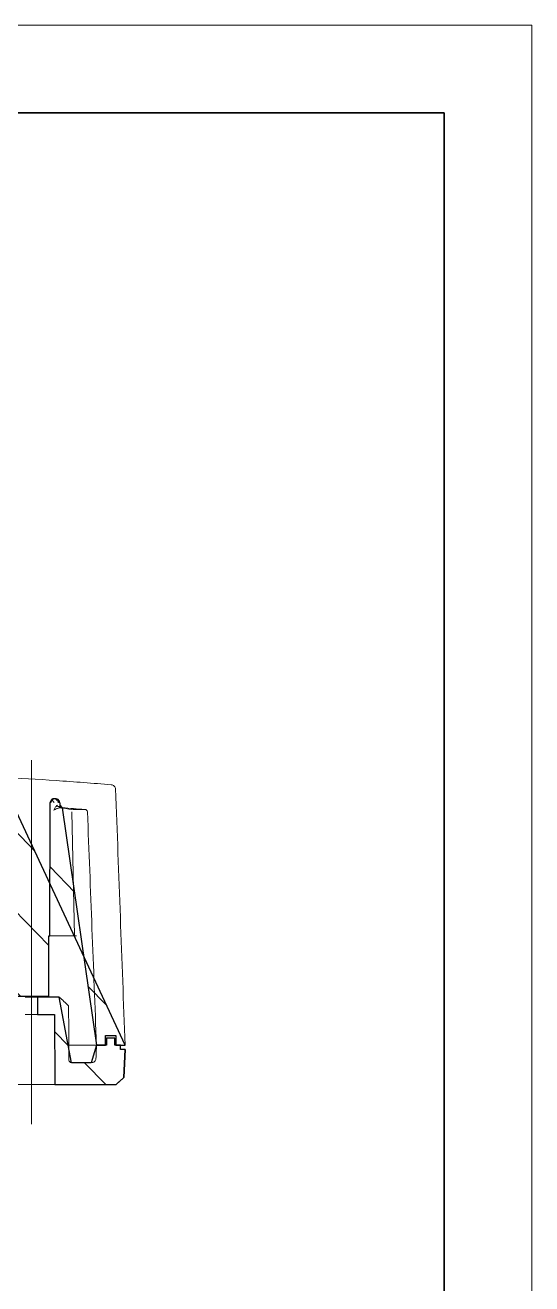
# Model space of a CAD drawing. Header units: millimetres. Extents: x -945 to 945, y -155 to 148.
# Drawn here: x -583.1 to -525.2, y 4.8 to 148.5 of the extents above; entities that cross this region are included whole.
import ezdxf
from ezdxf.lldxf.tags import DXFTag

# ---------------------------------------------------------------- set-up
doc = ezdxf.new("R2010")
doc.units = ezdxf.units.MM
doc.header["$MEASUREMENT"] = 0
doc.layers.add('layer 1', color=7, linetype='Continuous')
tags = doc.linetypes.add('New Line5', pattern=[47.5, 22, -8.5, 8.5, -8.5]).pattern_tags.tags
tags[10:11] = [DXFTag(74, 4), DXFTag(75, 0), DXFTag(340, '0'), DXFTag(46, 1.0), DXFTag(50, 0.0), DXFTag(44, 0.0), DXFTag(45, 0.0)]
tags[8:9] = [DXFTag(74, 4), DXFTag(75, 0), DXFTag(340, '0'), DXFTag(46, 1.0), DXFTag(50, 0.0), DXFTag(44, 0.0), DXFTag(45, 0.0)]
tags[6:7] = [DXFTag(74, 4), DXFTag(75, 0), DXFTag(340, '0'), DXFTag(46, 1.0), DXFTag(50, 0.0), DXFTag(44, 0.0), DXFTag(45, 0.0)]
tags[4:5] = [DXFTag(74, 4), DXFTag(75, 0), DXFTag(340, '0'), DXFTag(46, 1.0), DXFTag(50, 0.0), DXFTag(44, 0.0), DXFTag(45, 0.0)]
tags = doc.linetypes.add('New Line7', pattern=[47.5, 22, -8.5, 8.5, -8.5]).pattern_tags.tags
tags[10:11] = [DXFTag(74, 4), DXFTag(75, 0), DXFTag(340, '0'), DXFTag(46, 1.0), DXFTag(50, 0.0), DXFTag(44, 0.0), DXFTag(45, 0.0)]
tags[8:9] = [DXFTag(74, 4), DXFTag(75, 0), DXFTag(340, '0'), DXFTag(46, 1.0), DXFTag(50, 0.0), DXFTag(44, 0.0), DXFTag(45, 0.0)]
tags[6:7] = [DXFTag(74, 4), DXFTag(75, 0), DXFTag(340, '0'), DXFTag(46, 1.0), DXFTag(50, 0.0), DXFTag(44, 0.0), DXFTag(45, 0.0)]
tags[4:5] = [DXFTag(74, 4), DXFTag(75, 0), DXFTag(340, '0'), DXFTag(46, 1.0), DXFTag(50, 0.0), DXFTag(44, 0.0), DXFTag(45, 0.0)]
pattern_1 = [(134, (0, 0), (-4.56781, -4.41108), [])]

msp = doc.modelspace()

# ---------------------------------------------------------------- hatches: boundary and pattern name
at = {"layer": 'layer 1'}
h = msp.add_hatch(dxfattribs=at)
h.set_pattern_fill('ANSI31', color=155, style=0)
h.set_pattern_definition(pattern_1)
edge = h.paths.add_edge_path(flags=0)
edge.add_spline(control_points=[(-571.6748, 32.0225), (-571.6748, 32.0225), (-572.7353, 32.0225), (-572.7353, 32.0225), (-572.7353, 32.0225), (-572.7353, 32.0225), (-572.7353, 32.0225), (-572.7353, 32.0225), (-572.7353, 33.1225), (-572.7353, 33.1225), (-572.7353, 33.1225), (-572.7353, 33.1225), (-572.7353, 33.1225), (-572.7353, 33.1225), (-573.9139, 33.1225), (-573.9139, 33.1225), (-573.9139, 33.1225), (-573.9139, 33.1225), (-573.9139, 33.1225), (-573.9139, 33.1225), (-573.9139, 32.0225), (-573.9139, 32.0225), (-573.9139, 32.0225), (-573.9139, 32.0225), (-573.9139, 32.0225), (-573.9139, 32.0225), (-574.9387, 32.0225), (-574.9387, 32.0225), (-574.9387, 32.0225), (-578.8433, 59.1361), (-578.8433, 59.1361), (-578.8433, 59.1361), (-578.8436, 59.1361), (-578.8436, 59.1361), (-578.8436, 59.1361), (-579.1385, 59.4326), (-579.1385, 59.4326), (-579.1385, 59.4326), (-579.138, 59.7007), (-579.138, 59.7007), (-579.138, 59.7007), (-579.138, 59.7007), (-579.138, 59.7007), (-579.138, 59.7007), (-579.1392, 59.7007), (-579.1392, 59.7007), (-579.1392, 59.7007), (-579.6393, 60.1947), (-579.6393, 60.1947), (-579.6393, 60.1947), (-579.639, 60.1947), (-579.639, 60.1947), (-579.639, 60.1947), (-579.7504, 60.2021), (-579.7504, 60.2021), (-579.7504, 60.2021), (-579.7504, 60.2021), (-579.7504, 60.2021), (-579.7504, 60.2021), (-579.8223, 60.2026), (-579.8223, 60.2026), (-579.8223, 60.2026), (-579.8221, 60.2026), (-579.8221, 60.2026), (-579.8221, 60.2026), (-580.2154, 59.706), (-580.2154, 59.706), (-580.2154, 59.706), (-580.2155, 59.706), (-580.2155, 59.706), (-580.2155, 59.706), (-580.2812, 44.5225), (-580.2812, 44.5225), (-580.2812, 44.5225), (-580.3763, 44.5225), (-580.3763, 44.5225), (-580.3763, 44.5225), (-580.3763, 44.5225), (-580.3763, 44.5225), (-580.3763, 44.5225), (-580.3763, 37.6225), (-580.3763, 37.6225), (-580.3763, 37.6225), (-580.3763, 37.6225), (-580.3763, 37.6225), (-580.3763, 37.6225), (-584.3793, 37.6225), (-584.3793, 37.6225), (-584.3793, 37.6225), (-584.3793, 37.6225), (-584.3793, 37.6225), (-584.3793, 37.6225), (-584.3793, 59.9027), (-584.3793, 59.9027), (-584.3793, 59.9027), (-584.3793, 59.9027), (-584.3793, 59.9027), (-584.3793, 59.9027), (-584.3783, 59.8995), (-584.3783, 59.8995), (-584.3783, 59.8995), (-584.9747, 60.427), (-584.9747, 60.427), (-584.9747, 60.427), (-584.9748, 60.427), (-584.9748, 60.427), (-584.9748, 60.427), (-585.088, 60.4278), (-585.088, 60.4278), (-585.088, 60.4278), (-585.0879, 60.4278), (-585.0879, 60.4278), (-585.0879, 60.4278), (-585.6118, 59.9428), (-585.6118, 59.9428), (-585.6118, 59.9428), (-585.6176, 59.7164), (-585.6176, 59.7164), (-585.6176, 59.7164), (-585.6176, 59.7164), (-585.6176, 59.7164), (-585.6176, 59.7164), (-585.6163, 59.7159), (-585.6163, 59.7159), (-585.6163, 59.7159), (-585.9297, 59.4247), (-585.9297, 59.4247), (-585.9297, 59.4247), (-655.8259, 59.4247), (-655.8259, 59.4247), (-655.8259, 59.4247), (-656.1393, 59.7159), (-656.1393, 59.7159), (-656.1393, 59.7159), (-656.138, 59.9442), (-656.138, 59.9442), (-656.138, 59.9442), (-656.138, 59.9442), (-656.138, 59.9442), (-656.138, 59.9442), (-656.1395, 59.9427), (-656.1395, 59.9427), (-656.1395, 59.9427), (-656.6682, 60.4277), (-656.6682, 60.4277), (-656.6682, 60.4277), (-656.6676, 60.4278), (-656.6676, 60.4278), (-656.6676, 60.4278), (-656.785, 60.427), (-656.785, 60.427), (-656.785, 60.427), (-656.7851, 60.4272), (-656.7851, 60.4272), (-656.7851, 60.4272), (-657.3814, 59.8997), (-657.3814, 59.8997), (-657.3814, 59.8997), (-657.3763, 37.6225), (-657.3763, 37.6225), (-657.3763, 37.6225), (-657.3763, 37.6225), (-657.3763, 37.6225), (-657.3763, 37.6225), (-661.3793, 37.6225), (-661.3793, 37.6225), (-661.3793, 37.6225), (-661.3793, 37.6225), (-661.3793, 37.6225), (-661.3793, 37.6225), (-661.3793, 44.5225), (-661.3793, 44.5225), (-661.3793, 44.5225), (-661.3793, 44.5225), (-661.3793, 44.5225), (-661.3793, 44.5225), (-661.4744, 44.5225), (-661.4744, 44.5225), (-661.4744, 44.5225), (-661.5401, 59.706), (-661.5401, 59.706), (-661.5401, 59.706), (-661.5402, 59.706), (-661.5402, 59.706), (-661.5402, 59.706), (-661.9335, 60.2026), (-661.9335, 60.2026), (-661.9335, 60.2026), (-661.9334, 60.2026), (-661.9334, 60.2026), (-661.9334, 60.2026), (-662.0052, 60.2021), (-662.0052, 60.2021), (-662.0052, 60.2021), (-662.0052, 60.2021), (-662.0052, 60.2021), (-662.0052, 60.2021), (-662.1166, 60.1947), (-662.1166, 60.1947), (-662.1166, 60.1947), (-662.1165, 60.1947), (-662.1165, 60.1947), (-662.1165, 60.1947), (-662.6171, 59.7007), (-662.6171, 59.7007), (-662.6171, 59.7007), (-662.6176, 59.4327), (-662.6176, 59.4327), (-662.6176, 59.4327), (-662.6176, 59.4327), (-662.6176, 59.4327), (-662.6176, 59.4327), (-662.6172, 59.4325), (-662.6172, 59.4325), (-662.6172, 59.4325), (-662.9122, 59.1361), (-662.9122, 59.1361), (-662.9122, 59.1361), (-662.9124, 59.1361), (-662.9124, 59.1361), (-662.9124, 59.1361), (-666.8169, 32.0225), (-666.8169, 32.0225), (-666.8169, 32.0225), (-667.8417, 32.0225), (-667.8417, 32.0225), (-667.8417, 32.0225), (-667.8417, 32.0225), (-667.8417, 32.0225), (-667.8417, 32.0225), (-667.8417, 33.1225), (-667.8417, 33.1225), (-667.8417, 33.1225), (-667.8417, 33.1225), (-667.8417, 33.1225), (-667.8417, 33.1225), (-669.0203, 33.1225), (-669.0203, 33.1225), (-669.0203, 33.1225), (-669.0203, 33.1225), (-669.0203, 33.1225), (-669.0203, 33.1225), (-669.0203, 32.0225), (-669.0203, 32.0225), (-669.0203, 32.0225), (-669.0203, 32.0225), (-669.0203, 32.0225), (-669.0203, 32.0225), (-670.0808, 32.0225), (-670.0808, 32.0225), (-670.0808, 32.0225), (-655.8778, 62.5225), (-655.8778, 62.5225), (-655.8778, 62.5225), (-585.8778, 62.5225), (-585.8778, 62.5225), (-585.8778, 62.5225), (-571.6748, 32.0225), (-571.6748, 32.0225)], knot_values=[0, 0, 0, 0, 0.01162791, 0.01162791, 0.01162791, 0.02325581, 0.02325581, 0.02325581, 0.03488372, 0.03488372, 0.03488372, 0.04651163, 0.04651163, 0.04651163, 0.05813953, 0.05813953, 0.05813953, 0.06976744, 0.06976744, 0.06976744, 0.08139535, 0.08139535, 0.08139535, 0.09302326, 0.09302326, 0.09302326, 0.10465116, 0.10465116, 0.10465116, 0.11627907, 0.11627907, 0.11627907, 0.12790698, 0.12790698, 0.12790698, 0.13953488, 0.13953488, 0.13953488, 0.15116279, 0.15116279, 0.15116279, 0.1627907, 0.1627907, 0.1627907, 0.1744186, 0.1744186, 0.1744186, 0.18604651, 0.18604651, 0.18604651, 0.19767442, 0.19767442, 0.19767442, 0.20930233, 0.20930233, 0.20930233, 0.22093023, 0.22093023, 0.22093023, 0.23255814, 0.23255814, 0.23255814, 0.24418605, 0.24418605, 0.24418605, 0.25581395, 0.25581395, 0.25581395, 0.26744186, 0.26744186, 0.26744186, 0.27906977, 0.27906977, 0.27906977, 0.29069767, 0.29069767, 0.29069767, 0.30232558, 0.30232558, 0.30232558, 0.31395349, 0.31395349, 0.31395349, 0.3255814, 0.3255814, 0.3255814, 0.3372093, 0.3372093, 0.3372093, 0.34883721, 0.34883721, 0.34883721, 0.36046512, 0.36046512, 0.36046512, 0.37209302, 0.37209302, 0.37209302, 0.38372093, 0.38372093, 0.38372093, 0.39534884, 0.39534884, 0.39534884, 0.40697674, 0.40697674, 0.40697674, 0.41860465, 0.41860465, 0.41860465, 0.43023256, 0.43023256, 0.43023256, 0.44186047, 0.44186047, 0.44186047, 0.45348837, 0.45348837, 0.45348837, 0.46511628, 0.46511628, 0.46511628, 0.47674419, 0.47674419, 0.47674419, 0.48837209, 0.48837209, 0.48837209, 0.5, 0.5, 0.5, 0.51162791, 0.51162791, 0.51162791, 0.52325581, 0.52325581, 0.52325581, 0.53488372, 0.53488372, 0.53488372, 0.54651163, 0.54651163, 0.54651163, 0.55813953, 0.55813953, 0.55813953, 0.56976744, 0.56976744, 0.56976744, 0.58139535, 0.58139535, 0.58139535, 0.59302326, 0.59302326, 0.59302326, 0.60465116, 0.60465116, 0.60465116, 0.61627907, 0.61627907, 0.61627907, 0.62790698, 0.62790698, 0.62790698, 0.63953488, 0.63953488, 0.63953488, 0.65116279, 0.65116279, 0.65116279, 0.6627907, 0.6627907, 0.6627907, 0.6744186, 0.6744186, 0.6744186, 0.68604651, 0.68604651, 0.68604651, 0.69767442, 0.69767442, 0.69767442, 0.70930233, 0.70930233, 0.70930233, 0.72093023, 0.72093023, 0.72093023, 0.73255814, 0.73255814, 0.73255814, 0.74418605, 0.74418605, 0.74418605, 0.75581395, 0.75581395, 0.75581395, 0.76744186, 0.76744186, 0.76744186, 0.77906977, 0.77906977, 0.77906977, 0.79069767, 0.79069767, 0.79069767, 0.80232558, 0.80232558, 0.80232558, 0.81395349, 0.81395349, 0.81395349, 0.8255814, 0.8255814, 0.8255814, 0.8372093, 0.8372093, 0.8372093, 0.84883721, 0.84883721, 0.84883721, 0.86046512, 0.86046512, 0.86046512, 0.87209302, 0.87209302, 0.87209302, 0.88372093, 0.88372093, 0.88372093, 0.89534884, 0.89534884, 0.89534884, 0.90697674, 0.90697674, 0.90697674, 0.91860465, 0.91860465, 0.91860465, 0.93023256, 0.93023256, 0.93023256, 0.94186047, 0.94186047, 0.94186047, 0.95348837, 0.95348837, 0.95348837, 0.96511628, 0.96511628, 0.96511628, 0.97674419, 0.97674419, 0.97674419, 0.98837209, 0.98837209, 0.98837209, 1, 1, 1, 1], degree=3, periodic=1)
h = msp.add_hatch(dxfattribs=at)
h.set_pattern_fill('ANSI31', color=155, style=0)
h.set_pattern_definition(pattern_1)
edge = h.paths.add_edge_path(flags=0)
edge.add_spline(control_points=[(-574.9387, 32.0225), (-574.9387, 32.0225), (-573.8061, 32.0225), (-573.8061, 32.0225), (-573.8061, 32.0225), (-573.8061, 32.0225), (-573.8061, 32.0225), (-573.8061, 32.0225), (-573.8061, 32.8225), (-573.8061, 32.8225), (-573.8061, 32.8225), (-573.8061, 32.8225), (-573.8061, 32.8225), (-573.8061, 32.8225), (-572.8419, 32.8225), (-572.8419, 32.8225), (-572.8419, 32.8225), (-572.8419, 32.8225), (-572.8419, 32.8225), (-572.8419, 32.8225), (-572.8419, 32.0225), (-572.8419, 32.0225), (-572.8419, 32.0225), (-572.8419, 32.0225), (-572.8419, 32.0225), (-572.8419, 32.0225), (-572.2039, 32.0225), (-572.2039, 32.0225), (-572.2039, 32.0225), (-572.2039, 32.0225), (-572.2039, 32.0225), (-572.2039, 32.0225), (-572.2039, 31.5225), (-572.2039, 31.5225), (-572.2039, 31.5225), (-572.2039, 31.5225), (-572.2039, 31.5225), (-572.2039, 31.5225), (-571.6715, 31.5225), (-571.6715, 31.5225), (-571.6715, 31.5225), (-571.6715, 31.5225), (-571.6715, 31.5225), (-571.6715, 31.5225), (-571.8217, 28.3218), (-571.8217, 28.3218), (-571.8217, 28.3218), (-571.6715, 31.5225), (-571.6715, 31.5225), (-571.6715, 31.5225), (-571.8217, 28.3218), (-571.8217, 28.3218), (-571.8217, 28.3218), (-572.71, 27.5225), (-572.71, 27.5225), (-572.71, 27.5225), (-579.686, 27.5225), (-579.686, 27.5225), (-579.686, 27.5225), (-579.7327, 35.5225), (-579.7327, 35.5225), (-579.7327, 35.5225), (-581.6735, 35.5225), (-581.6735, 35.5225), (-581.6735, 35.5225), (-581.6735, 35.5225), (-581.6735, 35.5225), (-581.6735, 35.5225), (-581.6735, 37.5225), (-581.6735, 37.5225), (-581.6735, 37.5225), (-581.6735, 37.5225), (-581.6735, 37.5225), (-581.6735, 37.5225), (-579.1921, 37.5225), (-579.1921, 37.5225), (-579.1921, 37.5225), (-577.7769, 30.0225), (-577.7769, 30.0225), (-577.7769, 30.0225), (-575.5508, 30.0225), (-575.5508, 30.0225), (-575.5508, 30.0225), (-574.9387, 32.0225), (-574.9387, 32.0225)], knot_values=[0, 0, 0, 0, 0.03571429, 0.03571429, 0.03571429, 0.07142857, 0.07142857, 0.07142857, 0.10714286, 0.10714286, 0.10714286, 0.14285714, 0.14285714, 0.14285714, 0.17857143, 0.17857143, 0.17857143, 0.21428571, 0.21428571, 0.21428571, 0.25, 0.25, 0.25, 0.28571429, 0.28571429, 0.28571429, 0.32142857, 0.32142857, 0.32142857, 0.35714286, 0.35714286, 0.35714286, 0.39285714, 0.39285714, 0.39285714, 0.42857143, 0.42857143, 0.42857143, 0.46428571, 0.46428571, 0.46428571, 0.5, 0.5, 0.5, 0.53571429, 0.53571429, 0.53571429, 0.57142857, 0.57142857, 0.57142857, 0.60714286, 0.60714286, 0.60714286, 0.64285714, 0.64285714, 0.64285714, 0.67857143, 0.67857143, 0.67857143, 0.71428571, 0.71428571, 0.71428571, 0.75, 0.75, 0.75, 0.78571429, 0.78571429, 0.78571429, 0.82142857, 0.82142857, 0.82142857, 0.85714286, 0.85714286, 0.85714286, 0.89285714, 0.89285714, 0.89285714, 0.92857143, 0.92857143, 0.92857143, 0.96428571, 0.96428571, 0.96428571, 1, 1, 1, 1], degree=3, periodic=1)

# ---------------------------------------------------------------- linework, layer by layer
at = {"layer": 'layer 1', "lineweight": 18}
for points in [[(-525.2319, 148.5), (-525.2319, 148.5), (-945.2319, 148.5), (-945.2319, 148.5)], [(-525.2319, -148.5), (-525.2319, -148.5), (-525.2319, 148.5), (-525.2319, 148.5)]]:
    msp.add_open_spline(points, degree=3, dxfattribs=at)
at = {"layer": 'layer 1', "lineweight": 35}
for points in [[(-535.2319, 138.5), (-535.2319, 138.5), (-935.2319, 138.5), (-935.2319, 138.5)], [(-535.2319, -138.5), (-535.2319, -138.5), (-535.2319, 138.5), (-535.2319, 138.5)]]:
    msp.add_open_spline(points, degree=3, dxfattribs=at)
at = {"layer": 'layer 1', "color": 5, "linetype": 'New Line5', "lineweight": 13}
msp.add_open_spline([(-582.3778, 33.1225), (-582.3778, 33.1225), (-582.3778, 64.5902), (-582.3778, 64.5902)], degree=3, dxfattribs=at)
at = {"layer": 'layer 1'}
for points, knots in [([(-571.6748, 32.0225), (-571.6748, 32.0225), (-572.7353, 32.0225), (-572.7353, 32.0225), (-572.7353, 32.0225), (-572.7353, 32.0225), (-572.7353, 32.0225), (-572.7353, 32.0225), (-572.7353, 33.1225), (-572.7353, 33.1225), (-572.7353, 33.1225), (-572.7353, 33.1225), (-572.7353, 33.1225), (-572.7353, 33.1225), (-573.9139, 33.1225), (-573.9139, 33.1225), (-573.9139, 33.1225), (-573.9139, 33.1225), (-573.9139, 33.1225), (-573.9139, 33.1225), (-573.9139, 32.0225), (-573.9139, 32.0225), (-573.9139, 32.0225), (-573.9139, 32.0225), (-573.9139, 32.0225), (-573.9139, 32.0225), (-574.9387, 32.0225), (-574.9387, 32.0225), (-574.9387, 32.0225), (-578.8433, 59.1361), (-578.8433, 59.1361), (-578.8433, 59.1361), (-578.8436, 59.1361), (-578.8436, 59.1361), (-578.8436, 59.1361), (-579.1385, 59.4326), (-579.1385, 59.4326), (-579.1385, 59.4326), (-579.138, 59.7007), (-579.138, 59.7007), (-579.138, 59.7007), (-579.138, 59.7007), (-579.138, 59.7007), (-579.138, 59.7007), (-579.1392, 59.7007), (-579.1392, 59.7007), (-579.1392, 59.7007), (-579.6393, 60.1947), (-579.6393, 60.1947), (-579.6393, 60.1947), (-579.639, 60.1947), (-579.639, 60.1947), (-579.639, 60.1947), (-579.7504, 60.2021), (-579.7504, 60.2021), (-579.7504, 60.2021), (-579.7504, 60.2021), (-579.7504, 60.2021), (-579.7504, 60.2021), (-579.8223, 60.2026), (-579.8223, 60.2026), (-579.8223, 60.2026), (-579.8221, 60.2026), (-579.8221, 60.2026), (-579.8221, 60.2026), (-580.2154, 59.706), (-580.2154, 59.706), (-580.2154, 59.706), (-580.2155, 59.706), (-580.2155, 59.706), (-580.2155, 59.706), (-580.2812, 44.5225), (-580.2812, 44.5225), (-580.2812, 44.5225), (-580.3763, 44.5225), (-580.3763, 44.5225), (-580.3763, 44.5225), (-580.3763, 44.5225), (-580.3763, 44.5225), (-580.3763, 44.5225), (-580.3763, 37.6225), (-580.3763, 37.6225), (-580.3763, 37.6225), (-580.3763, 37.6225), (-580.3763, 37.6225), (-580.3763, 37.6225), (-584.3793, 37.6225), (-584.3793, 37.6225), (-584.3793, 37.6225), (-584.3793, 37.6225), (-584.3793, 37.6225), (-584.3793, 37.6225), (-584.3793, 59.9027), (-584.3793, 59.9027), (-584.3793, 59.9027), (-584.3793, 59.9027), (-584.3793, 59.9027), (-584.3793, 59.9027), (-584.3783, 59.8995), (-584.3783, 59.8995), (-584.3783, 59.8995), (-584.9747, 60.427), (-584.9747, 60.427), (-584.9747, 60.427), (-584.9748, 60.427), (-584.9748, 60.427), (-584.9748, 60.427), (-585.088, 60.4278), (-585.088, 60.4278), (-585.088, 60.4278), (-585.0879, 60.4278), (-585.0879, 60.4278), (-585.0879, 60.4278), (-585.6118, 59.9428), (-585.6118, 59.9428), (-585.6118, 59.9428), (-585.6176, 59.7164), (-585.6176, 59.7164), (-585.6176, 59.7164), (-585.6176, 59.7164), (-585.6176, 59.7164), (-585.6176, 59.7164), (-585.6163, 59.7159), (-585.6163, 59.7159), (-585.6163, 59.7159), (-585.9297, 59.4247), (-585.9297, 59.4247), (-585.9297, 59.4247), (-655.8259, 59.4247), (-655.8259, 59.4247), (-655.8259, 59.4247), (-656.1393, 59.7159), (-656.1393, 59.7159), (-656.1393, 59.7159), (-656.138, 59.9442), (-656.138, 59.9442), (-656.138, 59.9442), (-656.138, 59.9442), (-656.138, 59.9442), (-656.138, 59.9442), (-656.1395, 59.9427), (-656.1395, 59.9427), (-656.1395, 59.9427), (-656.6682, 60.4277), (-656.6682, 60.4277), (-656.6682, 60.4277), (-656.6676, 60.4278), (-656.6676, 60.4278), (-656.6676, 60.4278), (-656.785, 60.427), (-656.785, 60.427), (-656.785, 60.427), (-656.7851, 60.4272), (-656.7851, 60.4272), (-656.7851, 60.4272), (-657.3814, 59.8997), (-657.3814, 59.8997), (-657.3814, 59.8997), (-657.3763, 37.6225), (-657.3763, 37.6225), (-657.3763, 37.6225), (-657.3763, 37.6225), (-657.3763, 37.6225), (-657.3763, 37.6225), (-661.3793, 37.6225), (-661.3793, 37.6225), (-661.3793, 37.6225), (-661.3793, 37.6225), (-661.3793, 37.6225), (-661.3793, 37.6225), (-661.3793, 44.5225), (-661.3793, 44.5225), (-661.3793, 44.5225), (-661.3793, 44.5225), (-661.3793, 44.5225), (-661.3793, 44.5225), (-661.4744, 44.5225), (-661.4744, 44.5225), (-661.4744, 44.5225), (-661.5401, 59.706), (-661.5401, 59.706), (-661.5401, 59.706), (-661.5402, 59.706), (-661.5402, 59.706), (-661.5402, 59.706), (-661.9335, 60.2026), (-661.9335, 60.2026), (-661.9335, 60.2026), (-661.9334, 60.2026), (-661.9334, 60.2026), (-661.9334, 60.2026), (-662.0052, 60.2021), (-662.0052, 60.2021), (-662.0052, 60.2021), (-662.0052, 60.2021), (-662.0052, 60.2021), (-662.0052, 60.2021), (-662.1166, 60.1947), (-662.1166, 60.1947), (-662.1166, 60.1947), (-662.1165, 60.1947), (-662.1165, 60.1947), (-662.1165, 60.1947), (-662.6171, 59.7007), (-662.6171, 59.7007), (-662.6171, 59.7007), (-662.6176, 59.4327), (-662.6176, 59.4327), (-662.6176, 59.4327), (-662.6176, 59.4327), (-662.6176, 59.4327), (-662.6176, 59.4327), (-662.6172, 59.4325), (-662.6172, 59.4325), (-662.6172, 59.4325), (-662.9122, 59.1361), (-662.9122, 59.1361), (-662.9122, 59.1361), (-662.9124, 59.1361), (-662.9124, 59.1361), (-662.9124, 59.1361), (-666.8169, 32.0225), (-666.8169, 32.0225), (-666.8169, 32.0225), (-667.8417, 32.0225), (-667.8417, 32.0225), (-667.8417, 32.0225), (-667.8417, 32.0225), (-667.8417, 32.0225), (-667.8417, 32.0225), (-667.8417, 33.1225), (-667.8417, 33.1225), (-667.8417, 33.1225), (-667.8417, 33.1225), (-667.8417, 33.1225), (-667.8417, 33.1225), (-669.0203, 33.1225), (-669.0203, 33.1225), (-669.0203, 33.1225), (-669.0203, 33.1225), (-669.0203, 33.1225), (-669.0203, 33.1225), (-669.0203, 32.0225), (-669.0203, 32.0225), (-669.0203, 32.0225), (-669.0203, 32.0225), (-669.0203, 32.0225), (-669.0203, 32.0225), (-670.0808, 32.0225), (-670.0808, 32.0225), (-670.0808, 32.0225), (-655.8778, 62.5225), (-655.8778, 62.5225), (-655.8778, 62.5225), (-585.8778, 62.5225), (-585.8778, 62.5225), (-585.8778, 62.5225), (-571.6748, 32.0225), (-571.6748, 32.0225)], [0, 0, 0, 0, 0.01162791, 0.01162791, 0.01162791, 0.02325581, 0.02325581, 0.02325581, 0.03488372, 0.03488372, 0.03488372, 0.04651163, 0.04651163, 0.04651163, 0.05813953, 0.05813953, 0.05813953, 0.06976744, 0.06976744, 0.06976744, 0.08139535, 0.08139535, 0.08139535, 0.09302326, 0.09302326, 0.09302326, 0.10465116, 0.10465116, 0.10465116, 0.11627907, 0.11627907, 0.11627907, 0.12790698, 0.12790698, 0.12790698, 0.13953488, 0.13953488, 0.13953488, 0.15116279, 0.15116279, 0.15116279, 0.1627907, 0.1627907, 0.1627907, 0.1744186, 0.1744186, 0.1744186, 0.18604651, 0.18604651, 0.18604651, 0.19767442, 0.19767442, 0.19767442, 0.20930233, 0.20930233, 0.20930233, 0.22093023, 0.22093023, 0.22093023, 0.23255814, 0.23255814, 0.23255814, 0.24418605, 0.24418605, 0.24418605, 0.25581395, 0.25581395, 0.25581395, 0.26744186, 0.26744186, 0.26744186, 0.27906977, 0.27906977, 0.27906977, 0.29069767, 0.29069767, 0.29069767, 0.30232558, 0.30232558, 0.30232558, 0.31395349, 0.31395349, 0.31395349, 0.3255814, 0.3255814, 0.3255814, 0.3372093, 0.3372093, 0.3372093, 0.34883721, 0.34883721, 0.34883721, 0.36046512, 0.36046512, 0.36046512, 0.37209302, 0.37209302, 0.37209302, 0.38372093, 0.38372093, 0.38372093, 0.39534884, 0.39534884, 0.39534884, 0.40697674, 0.40697674, 0.40697674, 0.41860465, 0.41860465, 0.41860465, 0.43023256, 0.43023256, 0.43023256, 0.44186047, 0.44186047, 0.44186047, 0.45348837, 0.45348837, 0.45348837, 0.46511628, 0.46511628, 0.46511628, 0.47674419, 0.47674419, 0.47674419, 0.48837209, 0.48837209, 0.48837209, 0.5, 0.5, 0.5, 0.51162791, 0.51162791, 0.51162791, 0.52325581, 0.52325581, 0.52325581, 0.53488372, 0.53488372, 0.53488372, 0.54651163, 0.54651163, 0.54651163, 0.55813953, 0.55813953, 0.55813953, 0.56976744, 0.56976744, 0.56976744, 0.58139535, 0.58139535, 0.58139535, 0.59302326, 0.59302326, 0.59302326, 0.60465116, 0.60465116, 0.60465116, 0.61627907, 0.61627907, 0.61627907, 0.62790698, 0.62790698, 0.62790698, 0.63953488, 0.63953488, 0.63953488, 0.65116279, 0.65116279, 0.65116279, 0.6627907, 0.6627907, 0.6627907, 0.6744186, 0.6744186, 0.6744186, 0.68604651, 0.68604651, 0.68604651, 0.69767442, 0.69767442, 0.69767442, 0.70930233, 0.70930233, 0.70930233, 0.72093023, 0.72093023, 0.72093023, 0.73255814, 0.73255814, 0.73255814, 0.74418605, 0.74418605, 0.74418605, 0.75581395, 0.75581395, 0.75581395, 0.76744186, 0.76744186, 0.76744186, 0.77906977, 0.77906977, 0.77906977, 0.79069767, 0.79069767, 0.79069767, 0.80232558, 0.80232558, 0.80232558, 0.81395349, 0.81395349, 0.81395349, 0.8255814, 0.8255814, 0.8255814, 0.8372093, 0.8372093, 0.8372093, 0.84883721, 0.84883721, 0.84883721, 0.86046512, 0.86046512, 0.86046512, 0.87209302, 0.87209302, 0.87209302, 0.88372093, 0.88372093, 0.88372093, 0.89534884, 0.89534884, 0.89534884, 0.90697674, 0.90697674, 0.90697674, 0.91860465, 0.91860465, 0.91860465, 0.93023256, 0.93023256, 0.93023256, 0.94186047, 0.94186047, 0.94186047, 0.95348837, 0.95348837, 0.95348837, 0.96511628, 0.96511628, 0.96511628, 0.97674419, 0.97674419, 0.97674419, 0.98837209, 0.98837209, 0.98837209, 1, 1, 1, 1]), ([(-574.9387, 32.0225), (-574.9387, 32.0225), (-573.8061, 32.0225), (-573.8061, 32.0225), (-573.8061, 32.0225), (-573.8061, 32.0225), (-573.8061, 32.0225), (-573.8061, 32.0225), (-573.8061, 32.8225), (-573.8061, 32.8225), (-573.8061, 32.8225), (-573.8061, 32.8225), (-573.8061, 32.8225), (-573.8061, 32.8225), (-572.8419, 32.8225), (-572.8419, 32.8225), (-572.8419, 32.8225), (-572.8419, 32.8225), (-572.8419, 32.8225), (-572.8419, 32.8225), (-572.8419, 32.0225), (-572.8419, 32.0225), (-572.8419, 32.0225), (-572.8419, 32.0225), (-572.8419, 32.0225), (-572.8419, 32.0225), (-572.2039, 32.0225), (-572.2039, 32.0225), (-572.2039, 32.0225), (-572.2039, 32.0225), (-572.2039, 32.0225), (-572.2039, 32.0225), (-572.2039, 31.5225), (-572.2039, 31.5225), (-572.2039, 31.5225), (-572.2039, 31.5225), (-572.2039, 31.5225), (-572.2039, 31.5225), (-571.6715, 31.5225), (-571.6715, 31.5225), (-571.6715, 31.5225), (-571.6715, 31.5225), (-571.6715, 31.5225), (-571.6715, 31.5225), (-571.8217, 28.3218), (-571.8217, 28.3218), (-571.8217, 28.3218), (-571.6715, 31.5225), (-571.6715, 31.5225), (-571.6715, 31.5225), (-571.8217, 28.3218), (-571.8217, 28.3218), (-571.8217, 28.3218), (-572.71, 27.5225), (-572.71, 27.5225), (-572.71, 27.5225), (-579.686, 27.5225), (-579.686, 27.5225), (-579.686, 27.5225), (-579.7327, 35.5225), (-579.7327, 35.5225), (-579.7327, 35.5225), (-581.6735, 35.5225), (-581.6735, 35.5225), (-581.6735, 35.5225), (-581.6735, 35.5225), (-581.6735, 35.5225), (-581.6735, 35.5225), (-581.6735, 37.5225), (-581.6735, 37.5225), (-581.6735, 37.5225), (-581.6735, 37.5225), (-581.6735, 37.5225), (-581.6735, 37.5225), (-579.1921, 37.5225), (-579.1921, 37.5225), (-579.1921, 37.5225), (-577.7769, 30.0225), (-577.7769, 30.0225), (-577.7769, 30.0225), (-575.5508, 30.0225), (-575.5508, 30.0225), (-575.5508, 30.0225), (-574.9387, 32.0225), (-574.9387, 32.0225)], [0, 0, 0, 0, 0.03571429, 0.03571429, 0.03571429, 0.07142857, 0.07142857, 0.07142857, 0.10714286, 0.10714286, 0.10714286, 0.14285714, 0.14285714, 0.14285714, 0.17857143, 0.17857143, 0.17857143, 0.21428571, 0.21428571, 0.21428571, 0.25, 0.25, 0.25, 0.28571429, 0.28571429, 0.28571429, 0.32142857, 0.32142857, 0.32142857, 0.35714286, 0.35714286, 0.35714286, 0.39285714, 0.39285714, 0.39285714, 0.42857143, 0.42857143, 0.42857143, 0.46428571, 0.46428571, 0.46428571, 0.5, 0.5, 0.5, 0.53571429, 0.53571429, 0.53571429, 0.57142857, 0.57142857, 0.57142857, 0.60714286, 0.60714286, 0.60714286, 0.64285714, 0.64285714, 0.64285714, 0.67857143, 0.67857143, 0.67857143, 0.71428571, 0.71428571, 0.71428571, 0.75, 0.75, 0.75, 0.78571429, 0.78571429, 0.78571429, 0.82142857, 0.82142857, 0.82142857, 0.85714286, 0.85714286, 0.85714286, 0.89285714, 0.89285714, 0.89285714, 0.92857143, 0.92857143, 0.92857143, 0.96428571, 0.96428571, 0.96428571, 1, 1, 1, 1])]:
    msp.add_open_spline(points, degree=3, knots=knots, dxfattribs=at)
at = {"layer": 'layer 1', "color": 155, "lineweight": 18}
for points, knots in [([(-585.8778, 62.5225), (-583.765, 62.5225), (-581.6596, 62.3951), (-579.5554, 62.2488), (-577.4512, 62.1024), (-575.3482, 61.9334), (-573.2455, 61.7615)], [0, 0, 0, 0, 0.5, 0.5, 0.5, 1, 1, 1, 1]), ([(-573.2455, 61.7615), (-573.122, 61.7514), (-573.0001, 61.6992), (-572.9103, 61.6132), (-572.8654, 61.5703), (-572.8282, 61.5188), (-572.8021, 61.4623), (-572.776, 61.4058), (-572.7608, 61.3429), (-572.7584, 61.2809)], [0, 0, 0, 0, 0.33333333, 0.33333333, 0.33333333, 0.66666667, 0.66666667, 0.66666667, 1, 1, 1, 1]), ([(-580.2155, 59.706), (-580.2191, 58.9913), (-580.2227, 58.2767), (-580.2261, 57.5621), (-580.2296, 56.8475), (-580.233, 56.1329), (-580.2363, 55.4183), (-580.2398, 54.6536), (-580.2433, 53.889), (-580.2466, 53.1243), (-580.2483, 52.742), (-580.25, 52.3597), (-580.2516, 51.9773), (-580.2549, 51.2127), (-580.2581, 50.448), (-580.2612, 49.6834), (-580.2644, 48.9187), (-580.2674, 48.1541), (-580.2704, 47.3894), (-580.2733, 46.6248), (-580.2762, 45.8601), (-580.2791, 45.0955), (-580.2798, 44.9045), (-580.2805, 44.7135), (-580.2812, 44.5225)], [0, 0, 0, 0, 0.125, 0.125, 0.125, 0.25, 0.25, 0.25, 0.375, 0.375, 0.375, 0.5, 0.5, 0.5, 0.625, 0.625, 0.625, 0.75, 0.75, 0.75, 0.875, 0.875, 0.875, 1, 1, 1, 1]), ([(-579.8221, 60.2026), (-579.9406, 60.1967), (-580.0517, 60.1331), (-580.1206, 60.0385), (-580.1896, 59.9439), (-580.2148, 59.8237), (-580.2154, 59.706)], [0, 0, 0, 0, 0.5, 0.5, 0.5, 1, 1, 1, 1]), ([(-580.163, 59.7062), (-580.1628, 59.7628), (-580.1433, 59.8182), (-580.1128, 59.8548), (-580.0822, 59.8913), (-580.0408, 59.9089), (-580.0009, 59.904)], [0, 0, 0, 0, 0.5, 0.5, 0.5, 1, 1, 1, 1]), ([(-579.9269, 59.8948), (-579.8912, 59.8904), (-579.8567, 59.8678), (-579.8319, 59.8315), (-579.8177, 59.8108), (-579.8067, 59.7856), (-579.8, 59.7583), (-579.795, 59.7378), (-579.7924, 59.7162), (-579.7925, 59.6945)], [0, 0, 0, 0, 0.33333333, 0.33333333, 0.33333333, 0.66666667, 0.66666667, 0.66666667, 1, 1, 1, 1]), ([(-579.3689, 59.4222), (-579.4211, 59.4226), (-579.4914, 59.3686), (-579.5556, 59.2934), (-579.5877, 59.2558), (-579.6183, 59.213), (-579.6471, 59.1677), (-579.7045, 59.0771), (-579.7546, 58.9767), (-579.7936, 58.8769), (-579.7939, 58.876), (-579.7943, 58.8751), (-579.7946, 58.8742)], [0, 0, 0, 0, 0.25, 0.25, 0.25, 0.5, 0.5, 0.5, 0.75, 0.75, 0.75, 1, 1, 1, 1]), ([(-579.7946, 58.8742), (-579.794, 58.8747), (-579.7933, 58.8751), (-579.7926, 58.8755), (-579.7186, 58.9211), (-579.6334, 58.9669), (-579.5441, 59.0082), (-579.4995, 59.0288), (-579.4539, 59.0484), (-579.4085, 59.0655), (-579.3179, 59.0997), (-579.2285, 59.1242), (-579.1763, 59.1238)], [0, 0, 0, 0, 0.25, 0.25, 0.25, 0.5, 0.5, 0.5, 0.75, 0.75, 0.75, 1, 1, 1, 1]), ([(-579.3181, 59.6929), (-579.3183, 59.7472), (-579.3258, 59.8013), (-579.34, 59.8524), (-579.3589, 59.9205), (-579.3899, 59.9834), (-579.4296, 60.035), (-579.4991, 60.1254), (-579.5954, 60.1815), (-579.695, 60.1921)], [0, 0, 0, 0, 0.33333333, 0.33333333, 0.33333333, 0.66666667, 0.66666667, 0.66666667, 1, 1, 1, 1]), ([(-579.1392, 59.7007), (-579.1392, 59.8312), (-579.1959, 59.9567), (-579.2905, 60.0462), (-579.385, 60.1356), (-579.5094, 60.186), (-579.6393, 60.1947)], [0, 0, 0, 0, 0.5, 0.5, 0.5, 1, 1, 1, 1]), ([(-578.8436, 59.1361), (-578.9207, 59.1416), (-578.9943, 59.173), (-579.0497, 59.2269), (-579.1052, 59.2807), (-579.1385, 59.3551), (-579.1385, 59.4326)], [0, 0, 0, 0, 0.5, 0.5, 0.5, 1, 1, 1, 1]), ([(-575.9731, 58.6576), (-575.9762, 58.7347), (-576.0146, 58.8087), (-576.0722, 58.8596), (-576.1299, 58.9106), (-576.2049, 58.94), (-576.2818, 58.946)], [0, 0, 0, 0, 0.5, 0.5, 0.5, 1, 1, 1, 1]), ([(-580.2812, 44.5225), (-580.281, 44.5225), (-580.2809, 44.5225), (-580.2808, 44.5225), (-580.279, 44.5225), (-580.2769, 44.5225), (-580.2745, 44.5225), (-580.2697, 44.5225), (-580.2637, 44.5225), (-580.2565, 44.5225), (-580.2494, 44.5225), (-580.241, 44.5225), (-580.2317, 44.5225), (-580.2224, 44.5225), (-580.2121, 44.5225), (-580.2008, 44.5225)], [0, 0, 0, 0, 0.2, 0.2, 0.2, 0.4, 0.4, 0.4, 0.6, 0.6, 0.6, 0.8, 0.8, 0.8, 1, 1, 1, 1]), ([(-577.67, 44.5225), (-577.6556, 44.5225), (-577.6399, 44.5225), (-577.6232, 44.5225), (-577.6148, 44.5225), (-577.6061, 44.5225), (-577.5972, 44.5225), (-577.5882, 44.5225), (-577.5789, 44.5225), (-577.5696, 44.5225), (-577.5509, 44.5225), (-577.5317, 44.5225), (-577.5119, 44.5225), (-577.502, 44.5225), (-577.4919, 44.5225), (-577.4818, 44.5225), (-577.4717, 44.5225), (-577.4617, 44.5225), (-577.4517, 44.5225), (-577.4317, 44.5225), (-577.4118, 44.5225), (-577.392, 44.5225), (-577.3821, 44.5225), (-577.3724, 44.5225), (-577.3628, 44.5225), (-577.3533, 44.5225), (-577.344, 44.5225), (-577.3348, 44.5225), (-577.3257, 44.5225), (-577.3167, 44.5225), (-577.3079, 44.5225), (-577.2992, 44.5225), (-577.2906, 44.5225), (-577.2824, 44.5225), (-577.2659, 44.5225), (-577.2508, 44.5225), (-577.237, 44.5225)], [0, 0, 0, 0, 0.08333333, 0.08333333, 0.08333333, 0.16666667, 0.16666667, 0.16666667, 0.25, 0.25, 0.25, 0.33333333, 0.33333333, 0.33333333, 0.41666667, 0.41666667, 0.41666667, 0.5, 0.5, 0.5, 0.58333333, 0.58333333, 0.58333333, 0.66666667, 0.66666667, 0.66666667, 0.75, 0.75, 0.75, 0.83333333, 0.83333333, 0.83333333, 0.91666667, 0.91666667, 0.91666667, 1, 1, 1, 1]), ([(-578.124, 36.5225), (-578.1155, 34.9738), (-578.107, 33.4251), (-578.0985, 31.8764), (-578.0956, 31.3579), (-578.0928, 30.8394), (-578.09, 30.3209)], [0, 0, 0, 0, 0.5, 0.5, 0.5, 1, 1, 1, 1]), ([(-579.686, 27.5225), (-579.6879, 27.8567), (-579.6899, 28.1909), (-579.6918, 28.5251), (-579.7034, 30.5112), (-579.715, 32.4972), (-579.7266, 34.4833), (-579.7287, 34.8297), (-579.7307, 35.1761), (-579.7327, 35.5225)], [0, 0, 0, 0, 0.33333333, 0.33333333, 0.33333333, 0.66666667, 0.66666667, 0.66666667, 1, 1, 1, 1]), ([(-574.9971, 30.505), (-574.9875, 30.7534), (-574.9779, 31.0019), (-574.9684, 31.2503), (-574.9585, 31.5077), (-574.9486, 31.7651), (-574.9387, 32.0225)], [0, 0, 0, 0, 0.5, 0.5, 0.5, 1, 1, 1, 1]), ([(-578.09, 30.3209), (-578.0895, 30.241), (-578.0537, 30.1622), (-577.9953, 30.1077), (-577.9369, 30.0532), (-577.8576, 30.0225), (-577.7769, 30.0225)], [0, 0, 0, 0, 0.5, 0.5, 0.5, 1, 1, 1, 1]), ([(-575.5508, 30.0225), (-575.4162, 30.0225), (-575.2795, 30.068), (-575.176, 30.1538), (-575.0724, 30.2396), (-575.0023, 30.3687), (-574.9971, 30.505)], [0, 0, 0, 0, 0.5, 0.5, 0.5, 1, 1, 1, 1]), ([(-571.8217, 28.3218), (-571.9682, 28.1894), (-572.1149, 28.0572), (-572.2617, 27.9251), (-572.4109, 27.7907), (-572.5604, 27.6565), (-572.71, 27.5225)], [0, 0, 0, 0, 0.5, 0.5, 0.5, 1, 1, 1, 1])]:
    msp.add_open_spline(points, degree=3, knots=knots, dxfattribs=at)
for points in [[(-572.7584, 61.2809), (-572.3956, 51.5281), (-572.0345, 41.7753), (-571.6748, 32.0225)], [(-579.7504, 60.2021), (-579.7743, 60.2037), (-579.7983, 60.2038), (-579.8223, 60.2026)], [(-579.769, 60.2012), (-579.7867, 60.2031), (-579.8044, 60.2036), (-579.8222, 60.2026)], [(-579.639, 60.1947), (-579.6761, 60.1972), (-579.7133, 60.1996), (-579.7504, 60.2021)], [(-579.1763, 59.1238), (-579.1371, 59.1235), (-579.1035, 59.1238), (-579.0766, 59.1247)], [(-577.7377, 58.946), (-578.2173, 59.0053), (-578.6968, 59.0645), (-579.1763, 59.1238)], [(-579.138, 59.4326), (-579.138, 59.4326), (-579.138, 59.7007), (-579.138, 59.7007)], [(-576.2818, 58.946), (-577.1355, 59.0119), (-577.9893, 59.076), (-578.8433, 59.1361)], [(-574.9387, 32.0225), (-575.2802, 40.901), (-575.6247, 49.7794), (-575.9731, 58.6576)], [(-580.2812, 44.5225), (-580.2812, 44.5225), (-580.3763, 44.5225), (-580.3763, 44.5225)], [(-580.3763, 44.5225), (-580.3763, 44.5225), (-580.3763, 37.6225), (-580.3763, 37.6225)], [(-580.2008, 44.5225), (-580.2008, 44.5225), (-577.67, 44.5225), (-577.67, 44.5225)], [(-580.3763, 37.6225), (-580.3763, 37.6225), (-584.3793, 37.6225), (-584.3793, 37.6225)], [(-581.6734, 37.5225), (-581.6734, 37.5225), (-583.082, 37.5225), (-583.082, 37.5225)], [(-581.6735, 35.5225), (-581.6735, 35.5225), (-581.6735, 37.5225), (-581.6735, 37.5225)], [(-581.6735, 37.5225), (-581.6735, 37.5225), (-579.1921, 37.5225), (-579.1921, 37.5225)], [(-579.1921, 37.5225), (-578.8329, 37.1925), (-578.4776, 36.8584), (-578.124, 36.5225)], [(-581.6734, 35.5225), (-581.6734, 35.5225), (-583.082, 35.5225), (-583.082, 35.5225)], [(-579.7327, 35.5225), (-579.7327, 35.5225), (-581.6735, 35.5225), (-581.6735, 35.5225)], [(-572.7353, 33.1225), (-572.7353, 33.1225), (-573.9139, 33.1225), (-573.9139, 33.1225)], [(-573.9139, 33.1225), (-573.9139, 33.1225), (-573.9139, 32.0225), (-573.9139, 32.0225)], [(-572.7353, 32.0225), (-572.7353, 32.0225), (-572.7353, 33.1225), (-572.7353, 33.1225)], [(-578.024, 32.0225), (-578.024, 32.0225), (-574.9388, 32.0225), (-574.9388, 32.0225)], [(-574.9388, 32.0225), (-574.9388, 32.0225), (-578.0227, 32.0225), (-578.0227, 32.0225)], [(-573.9139, 32.0225), (-573.9139, 32.0225), (-574.9387, 32.0225), (-574.9387, 32.0225)], [(-574.9387, 32.0225), (-574.9387, 32.0225), (-573.8061, 32.0225), (-573.8061, 32.0225)], [(-573.914, 32.8225), (-573.914, 32.8225), (-573.8062, 32.8225), (-573.8062, 32.8225)], [(-573.8061, 32.0225), (-573.8061, 32.0225), (-573.8061, 32.8225), (-573.8061, 32.8225)], [(-573.8061, 32.8225), (-573.8061, 32.8225), (-572.8419, 32.8225), (-572.8419, 32.8225)], [(-572.8419, 32.8225), (-572.8419, 32.8225), (-572.8419, 32.0225), (-572.8419, 32.0225)], [(-572.7354, 32.0225), (-572.7354, 32.0225), (-572.8419, 32.0225), (-572.8419, 32.0225)], [(-572.8419, 32.0225), (-572.8419, 32.0225), (-572.2039, 32.0225), (-572.2039, 32.0225)], [(-571.6748, 32.0225), (-571.6748, 32.0225), (-572.7353, 32.0225), (-572.7353, 32.0225)], [(-572.2039, 32.0225), (-572.2039, 32.0225), (-572.2039, 31.5225), (-572.2039, 31.5225)], [(-572.2039, 31.5225), (-572.2039, 31.5225), (-571.6715, 31.5225), (-571.6715, 31.5225)], [(-571.8218, 28.3218), (-571.7716, 29.3873), (-571.7216, 30.4541), (-571.6716, 31.5225)], [(-577.7769, 30.0225), (-577.7769, 30.0225), (-575.5508, 30.0225), (-575.5508, 30.0225)], [(-585.0697, 27.5225), (-585.0697, 27.5225), (-579.6861, 27.5225), (-579.6861, 27.5225)], [(-572.71, 27.5225), (-572.71, 27.5225), (-579.686, 27.5225), (-579.686, 27.5225)]]:
    msp.add_open_spline(points, degree=3, dxfattribs=at)
at = {"layer": 'layer 1', "lineweight": 13}
for points in [[(-580.2155, 59.706), (-580.2155, 59.706), (-580.2154, 59.706), (-580.2154, 59.706)], [(-579.8221, 60.2026), (-579.8221, 60.2026), (-579.8223, 60.2026), (-579.8223, 60.2026)], [(-579.639, 60.1947), (-579.639, 60.1947), (-579.6393, 60.1947), (-579.6393, 60.1947)], [(-579.1392, 59.7007), (-579.1392, 59.7007), (-579.138, 59.7007), (-579.138, 59.7007)], [(-579.138, 59.4326), (-579.138, 59.4326), (-579.1385, 59.4326), (-579.1385, 59.4326)], [(-578.8436, 59.1361), (-578.8436, 59.1361), (-578.8433, 59.1361), (-578.8433, 59.1361)]]:
    msp.add_open_spline(points, degree=3, dxfattribs=at)
at = {"layer": 'layer 1', "color": 3, "lineweight": 18}
for points in [[(-580.2155, 59.706), (-580.2155, 59.706), (-580.2154, 59.706), (-580.2154, 59.706)], [(-580.2155, 59.706), (-580.2155, 59.706), (-580.2154, 59.706), (-580.2154, 59.706)], [(-579.8221, 60.2026), (-579.8221, 60.2026), (-579.8223, 60.2026), (-579.8223, 60.2026)], [(-579.8221, 60.2026), (-579.8221, 60.2026), (-579.8223, 60.2026), (-579.8223, 60.2026)], [(-579.639, 60.1947), (-579.639, 60.1947), (-579.6393, 60.1947), (-579.6393, 60.1947)], [(-579.639, 60.1947), (-579.639, 60.1947), (-579.6393, 60.1947), (-579.6393, 60.1947)], [(-579.1392, 59.7007), (-579.1392, 59.7007), (-579.138, 59.7007), (-579.138, 59.7007)], [(-579.1392, 59.7007), (-579.1392, 59.7007), (-579.138, 59.7007), (-579.138, 59.7007)], [(-579.138, 59.4326), (-579.138, 59.4326), (-579.1385, 59.4326), (-579.1385, 59.4326)], [(-579.138, 59.4326), (-579.138, 59.4326), (-579.1385, 59.4326), (-579.1385, 59.4326)], [(-578.8436, 59.1361), (-578.8436, 59.1361), (-578.8433, 59.1361), (-578.8433, 59.1361)], [(-578.8436, 59.1361), (-578.8436, 59.1361), (-578.8433, 59.1361), (-578.8433, 59.1361)]]:
    msp.add_open_spline(points, degree=3, dxfattribs=at)
at = {"layer": 'layer 1', "color": 155, "lineweight": 13}
for points in [[(-579.7656, 60.1759), (-579.7656, 60.1759), (-579.8396, 60.185), (-579.8396, 60.185)], [(-579.5547, 60.1457), (-579.5173, 60.1464), (-579.4813, 60.1472), (-579.4466, 60.1481)], [(-579.4438, 59.3092), (-579.4438, 59.3092), (-579.1394, 59.1566), (-579.1394, 59.1566)], [(-577.4526, 44.5225), (-577.4526, 44.5225), (-577.7504, 58.6558), (-577.7504, 58.6558)], [(-576.1778, 58.9228), (-576.1778, 58.9228), (-577.6694, 58.9228), (-577.6694, 58.9228)]]:
    msp.add_open_spline(points, degree=3, dxfattribs=at)
msp.add_open_spline([(-579.4438, 59.3092), (-579.2746, 59.289), (-579.1387, 59.2701), (-579.0443, 59.2532), (-578.9899, 59.2434), (-578.9486, 59.2342), (-578.9205, 59.2255), (-578.8925, 59.2168), (-578.8782, 59.2087), (-578.8778, 59.2012), (-578.8774, 59.1938), (-578.8906, 59.187), (-578.9175, 59.1808), (-578.9445, 59.1746), (-578.9857, 59.169), (-579.0395, 59.1641), (-579.069, 59.1614), (-579.1023, 59.1589), (-579.1394, 59.1566)], degree=3, knots=[0, 0, 0, 0, 0.16666667, 0.16666667, 0.16666667, 0.33333333, 0.33333333, 0.33333333, 0.5, 0.5, 0.5, 0.66666667, 0.66666667, 0.66666667, 0.83333333, 0.83333333, 0.83333333, 1, 1, 1, 1], dxfattribs=at)
at = {"layer": 'layer 1', "color": 5, "linetype": 'New Line7', "lineweight": 13}
msp.add_open_spline([(-582.3778, 42.0225), (-582.3778, 42.0225), (-582.3778, 23.0225), (-582.3778, 23.0225)], degree=3, dxfattribs=at)

doc.saveas('drawing.dxf')
